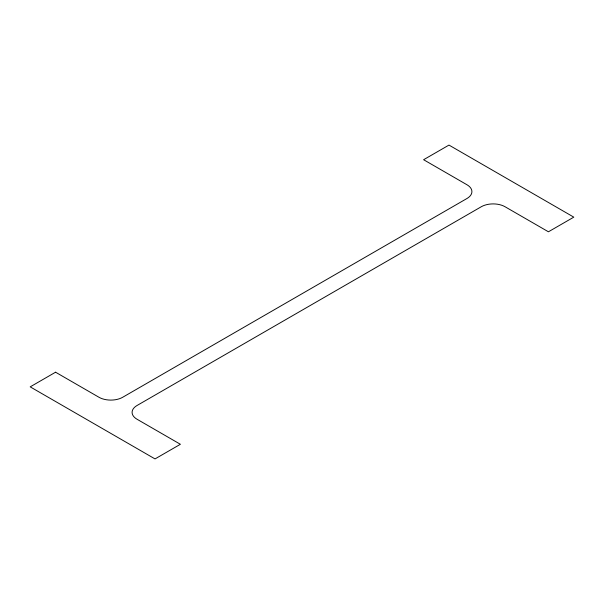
<?xml version="1.0" encoding="UTF-8"?>
<svg xmlns="http://www.w3.org/2000/svg" width="604" height="604" viewBox="0 0 604 604"><rect width="100%" height="100%" fill="white"/><g stroke="black" fill="none" stroke-linecap="round" stroke-linejoin="round"><path stroke-width="0.91" d="M55.568 372.207L30.2 386.854L155.024 458.919L180.392 444.28L137.01 419.229A16.799 9.702 0 0 1 137.01 405.511L481.29 206.742A16.799 9.702 0 0 1 505.042 206.742L548.432 231.793L573.8 217.146L448.976 145.081L423.608 159.72L466.99 184.771A16.799 9.702 0 0 1 466.99 198.489L122.71 397.258A16.799 9.702 0 0 1 98.958 397.258L55.568 372.207"/></g></svg>
